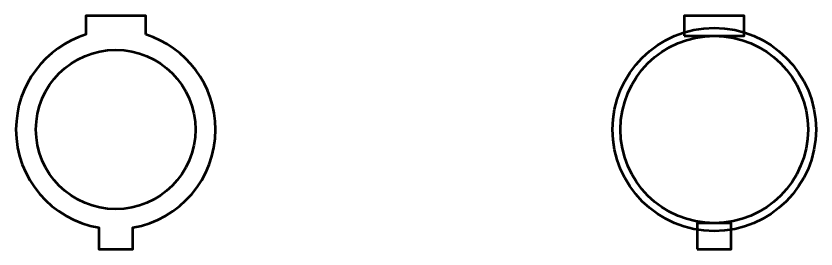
# Model space of a CAD drawing. Header units: centimetres. Extents: x -17.6 to 17.6, y -18 to 14.1.
# Drawn here: x -2.5 to 17.55, y -18 to -12.15 of the extents above; entities that cross this region are included whole.
import ezdxf

# ---------------------------------------------------------------- set-up
doc = ezdxf.new("R2010")
doc.units = ezdxf.units.CM
doc.header["$MEASUREMENT"] = 0
doc.layers.add('Layer 1', color=7, linetype='Continuous')

msp = doc.modelspace()

# ---------------------------------------------------------------- linework, layer by layer
at = {"layer": 'Layer 1', "lineweight": 53}
for points in [[(14.25, -12.65), (15.75, -12.65), (15.75, -12.15), (14.25, -12.15), (14.25, -12.65)], [(14.575, -18), (15.425, -18), (15.425, -17.35), (14.575, -17.35), (14.575, -18)]]:
    msp.add_lwpolyline(points, close=True, dxfattribs=at)
for centre, major_axis in [((15.00001, -15.00001), (0, 2.55001)), ((15.00001, -15.00001), (0, 2.35001)), ((0.00001, -15.00001), (0, 2.00001))]:
    msp.add_ellipse(centre, major_axis=major_axis, ratio=1, dxfattribs=at)
msp.add_open_spline([(0.75, -12.61454), (1.76426, -12.93312), (2.5, -13.8806), (2.5, -15), (2.5, -15), (2.5, -16.23582), (1.60325, -17.26205), (0.425, -17.46386), (0.425, -17.46386), (0.425, -17.46386), (0.425, -18), (0.425, -18), (0.425, -18), (0.425, -18), (-0.425, -18), (-0.425, -18), (-0.425, -18), (-0.425, -18), (-0.425, -17.46386), (-0.425, -17.46386), (-0.425, -17.46386), (-1.60325, -17.26205), (-2.5, -16.23582), (-2.5, -15), (-2.5, -15), (-2.5, -13.8806), (-1.76426, -12.93312), (-0.75, -12.61454), (-0.75, -12.61454), (-0.75, -12.61454), (-0.75, -12.15), (-0.75, -12.15), (-0.75, -12.15), (-0.75, -12.15), (0.75, -12.15), (0.75, -12.15), (0.75, -12.15), (0.75, -12.15), (0.75, -12.61454), (0.75, -12.61454)], degree=3, knots=[0, 0, 0, 0, 0.09090909, 0.09090909, 0.09090909, 0.09090909, 0.18181818, 0.18181818, 0.18181818, 0.18181818, 0.27272727, 0.27272727, 0.27272727, 0.27272727, 0.36363636, 0.36363636, 0.36363636, 0.36363636, 0.45454545, 0.45454545, 0.45454545, 0.45454545, 0.54545455, 0.54545455, 0.54545455, 0.54545455, 0.63636364, 0.63636364, 0.63636364, 0.63636364, 0.72727273, 0.72727273, 0.72727273, 0.72727273, 0.81818182, 0.81818182, 0.81818182, 0.81818182, 1, 1, 1, 1], dxfattribs=at)

doc.saveas('drawing.dxf')
